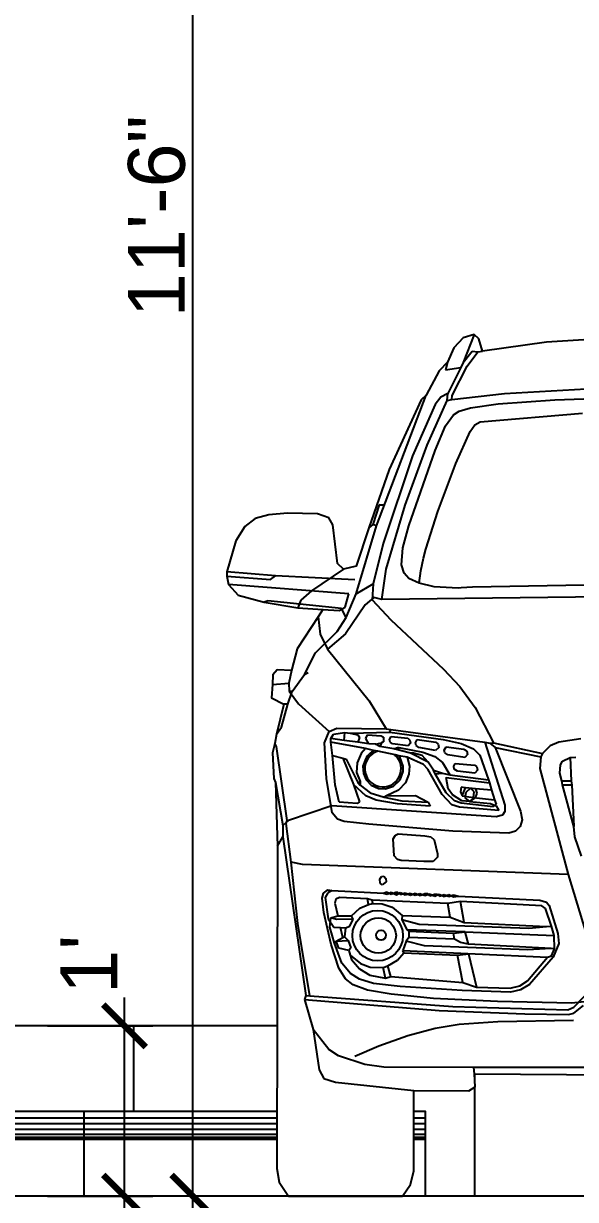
# Model space of a CAD drawing. Header units: inches. Extents: x 7915 to 10666, y -851 to 1175.
# Drawn here: x 9568.7 to 9607.5, y 676.5 to 759.3 of the extents above; entities that cross this region are included whole.
import ezdxf

# ---------------------------------------------------------------- set-up
doc = ezdxf.new("R2010")
doc.units = ezdxf.units.IN
doc.header["$LTSCALE"] = 10
doc.header["$MEASUREMENT"] = 0
doc.linetypes.add('HIDDEN', pattern=[9.525, 6.35, -3.175])
for name, color, linetype in [('CAR1', 250, 'Continuous'), ('DIM DET', 2, 'Continuous'), ('FINISH', 2, 'Continuous'), ('KERB STONE', 6, 'Continuous'), ('STONE', 251, 'Continuous'), ('WALL', 4, 'Continuous')]:
    doc.layers.add(name, color=color, linetype=linetype)
doc.styles.add('1-2 INCH', font='arial.ttf', dxfattribs={"height": 4})
doc.dimstyles.new('1-2 INCH', dxfattribs={"dimtxt": 4, "dimasz": 3, "dimexe": 2, "dimexo": 0.5, "dimgap": 0.5, "dimtad": 1, "dimdec": 4, "dimzin": 0, "dimdsep": 46, "dimlunit": 4, "dimtxsty": '1-2 INCH', "dimblk": 'ARCHTICK', "dimcen": 2, "dimdle": 2, "dimclrd": 1, "dimclre": 8, "dimclrt": 3, "dimadec": 3, "dimazin": 0, "dimtfac": 1, "dimtdec": 4, "dimtofl": 0, "dimtmove": 2, "dimatfit": 3, "dimldrblk": 'AERO', "dimfxl": 0, "dimtolj": 1, "dimtzin": 0, "dimarcsym": 0})

# ---------------------------------------------------------------- blocks, each defined once
blk = doc.blocks.new('A$C5243171d')
at = {"color": 3}
blk.add_wipeout([(24, 6), (24, 0), (0, 0), (0, 6)], dxfattribs=at).dxf.layer = 'KERB STONE'
at = {"layer": 'KERB STONE', "color": 250}
for p, q in [((24, 5.493), (0, 5.493)), ((24, 5.109), (0, 5.109)), ((24, 4.703), (0, 4.703)), ((24, 4.351), (0, 4.351)), ((24, 4.143), (0, 4.143))]:
    blk.add_line(p, q, dxfattribs=at)
at = {"layer": 'KERB STONE', "color": 1}
blk.add_line((24, 4), (0, 4), dxfattribs=at)
at = {"layer": 'KERB STONE', "color": 3}
blk.add_lwpolyline([(0, 6), (24, 6), (24, 0), (0, 0)], close=True, dxfattribs=at)
blk = doc.blocks.new('*U283')
at = {"layer": 'KERB STONE'}
for p in [(-48, -3), (24, -3)]:
    blk.add_blockref('A$C5243171d', p, dxfattribs=at)
blk = doc.blocks.new('*U284')
at = {"layer": 'KERB STONE', "color": 0, "linetype": 'ByBlock', "lineweight": -2}
blk.add_blockref('*U283', (1344, 0), dxfattribs=at)
blk.add_blockref('*U283', (1440, 0), dxfattribs=at)
blk = doc.blocks.new('A$C05ee71f7')
blk.add_wipeout([(57.797, 59.508), (58.053, 60.35), (58.439, 60.671), (59.152, 60.45), (59.737, 59.908), (60.293, 58.71), (60.878, 58.096), (61.791, 56.427), (62.119, 56.099), (64.116, 51.777), (64.116, 51.777), (66.112, 46.528), (66.74, 44.232), (67.311, 44.189), (67.999, 44.386), (68.594, 47.127), (68.994, 47.784), (69.607, 48.069), (72.103, 48.097), (73.587, 47.912), (74.514, 47.598), (75.213, 47.142), (75.869, 46.3), (75.869, 46.3), (76.445, 43.95), (76.382, 43.162), (75.798, 42.392), (74.785, 42.05), (74.542, 41.921), (74.271, 41.878), (73.701, 41.864), (69.037, 41.336), (70.862, 38.555), (71.268, 37.056), (72.175, 37.086), (72.488, 36.915), (72.588, 36.044), (72.66, 35.089), (71.804, 34.675), (72.331, 32.521), (72.474, 31.822), (72.488, 29.512), (72.574, 26.459), (72.331, 24.748), (72.389, 1.797), (72.16, 0.827), (71.59, 0), (63.545, 0), (62.96, 0.884), (62.746, 1.954), (62.746, 7.474), (58.781, 7.431), (58.324, 7.702), (58.318, 8.615), (17.43, 8.615), (17.473, 7.702), (17.031, 7.431), (13.151, 7.46), (13.151, 1.797), (12.923, 0.827), (12.352, 0), (4.322, 0), (3.68, 0.998), (3.509, 1.968), (3.552, 24.662), (3.409, 29.141), (3.409, 29.141), (3.295, 29.426), (3.195, 31.223), (3.366, 31.879), (3.48, 32.536), (3.994, 34.647), (3.138, 35.103), (3.209, 36.044), (3.224, 36.715), (3.537, 37.071), (4.536, 37.029), (4.935, 38.541), (6.419, 40.794), (6.747, 41.308), (4.992, 41.436), (2.61, 41.836), (0.785, 42.321), (0.1, 43.062), (0, 43.661), (0, 43.961), (0.628, 46.143), (1.269, 47.156), (1.983, 47.712), (2.953, 47.983), (4.251, 48.097), (6.362, 48.04), (7.16, 47.769), (7.446, 47.27), (7.774, 44.546), (8.202, 44.161), (9.1, 44.36), (9.985, 47.07), (11.425, 51.164), (13.665, 56.071), (14.021, 56.413), (14.934, 58.11), (15.519, 58.724), (15.961, 59.737), (16.632, 60.435), (17.402, 60.664), (17.73, 60.378), (17.987, 59.508), (22.494, 60.136), (31.466, 60.692), (45.387, 60.721), (53.332, 60.136)]).dxf.layer = 'CAR1'
at = {"layer": 'CAR1'}
for p, q in [((17.402, 60.664), (16.617, 58.71)), ((16.617, 58.71), (17.259, 59.494)), ((16.903, 58.439), (17.644, 59.451)), ((17.259, 59.494), (17.644, 59.451)), ((17.644, 59.451), (17.987, 59.508)), ((15.519, 58.724), (15.391, 58.182)), ((15.391, 58.182), (16.46, 58.353)), ((16.46, 58.353), (15.547, 56.527)), ((15.847, 56.385), (16.903, 58.439)), ((16.617, 58.71), (16.46, 58.353)), ((10.527, 47.199), (14.021, 56.413)), ((15.547, 56.527), (15.063, 56.256)), ((15.505, 56.028), (15.547, 56.527)), ((15.833, 56.099), (19.541, 56.527)), ((15.833, 56.099), (15.847, 56.385)), ((19.541, 56.527), (26.103, 56.898)), ((23.079, 56.071), (32.493, 56.427)), ((14.663, 55.743), (13.051, 52.134)), ((14.093, 52.876), (15.505, 56.028)), ((15.063, 56.256), (14.663, 55.743)), ((15.505, 56.028), (15.833, 56.099)), ((16.332, 55.272), (17.145, 55.514)), ((17.145, 55.514), (19.085, 55.786)), ((19.085, 55.786), (23.079, 56.071)), ((15.376, 54.245), (15.947, 55.03)), ((15.947, 55.03), (16.332, 55.272)), ((17.83, 54.516), (25.019, 55.144)), ((14.649, 52.505), (15.376, 54.245)), ((16.104, 51.592), (17.116, 53.846)), ((17.116, 53.846), (17.445, 54.316)), ((17.445, 54.316), (17.83, 54.516)), ((12.552, 48.668), (14.093, 52.876)), ((12.809, 47.213), (14.649, 52.505)), ((13.051, 52.134), (10.997, 45.958)), ((14.834, 48.211), (16.104, 51.592)), ((10.712, 48.682), (10.256, 47.299)), ((10.712, 48.682), (10.99, 48.668)), ((10.99, 48.668), (10.712, 48.682)), ((11.211, 44.161), (12.552, 48.668)), ((13.993, 45.558), (14.834, 48.211)), ((9.086, 42.406), (10.527, 47.199)), ((10.256, 47.299), (9.985, 47.07)), ((10.527, 47.199), (10.256, 47.299)), ((12.381, 45.644), (12.809, 47.213)), ((10.997, 45.958), (10.298, 43.119)), ((12.281, 44.46), (12.381, 45.644)), ((13.822, 44.917), (13.993, 45.558)), ((13.636, 44.032), (13.822, 44.917)), ((3.409, 43.676), (0, 43.961)), ((8.202, 44.161), (5.941, 42.634)), ((10.898, 42.021), (11.211, 44.161)), ((12.467, 43.861), (12.281, 44.46)), ((13.522, 43.162), (13.636, 44.032)), ((0, 43.661), (3.067, 43.419)), ((8.573, 42.406), (0.1, 43.062)), ((3.067, 43.419), (3.409, 43.676)), ((9, 43.405), (3.409, 43.676)), ((9.086, 42.406), (10.298, 43.119)), ((10.298, 43.119), (10.213, 41.992)), ((12.809, 43.504), (12.467, 43.861)), ((13.522, 43.162), (12.809, 43.504)), ((14.592, 42.905), (13.522, 43.162)), ((30.011, 43.119), (17.273, 42.877)), ((5.941, 42.634), (5.206, 41.964)), ((8.316, 41.479), (8.573, 42.406)), ((8.387, 40.752), (9.086, 42.406)), ((38.812, 42.349), (10.898, 42.021)), ((16.261, 42.82), (14.592, 42.905)), ((16.475, 42.834), (16.261, 42.82)), ((17.273, 42.877), (16.475, 42.834)), ((2.896, 41.921), (2.61, 41.836)), ((8.059, 41.379), (2.873, 41.921)), ((5.206, 41.964), (4.992, 41.436)), ((7.902, 41.236), (8.316, 41.479)), ((9.728, 41.636), (8.344, 39.61)), ((10.327, 42.164), (9.728, 41.636)), ((10.213, 41.992), (11.525, 40.58)), ((10.898, 42.021), (10.327, 42.164)), ((6.419, 40.794), (6.561, 39.582)), ((6.747, 41.308), (7.902, 41.236)), ((7.759, 39.767), (8.387, 40.752)), ((8.387, 40.752), (8.059, 41.379)), ((11.525, 40.58), (15.248, 37.114)), ((6.233, 38.27), (7.759, 39.767)), ((6.561, 39.582), (7.075, 38.512)), ((8.344, 39.61), (7.075, 38.512)), ((5.463, 36.729), (6.233, 38.27)), ((7.075, 38.512), (9.999, 34.889)), ((4.536, 37.029), (4.365, 36.116)), ((4.579, 35.545), (5.463, 36.729)), ((5.463, 36.729), (5.705, 36.886)), ((15.248, 37.114), (16.389, 35.888)), ((3.209, 36.044), (4.365, 36.116)), ((4.365, 36.116), (4.379, 35.574)), ((16.389, 35.888), (17.459, 34.418)), ((4.279, 34.647), (4.579, 35.545)), ((4.379, 35.574), (5.035, 34.661)), ((4.579, 35.545), (4.379, 35.574)), ((9.999, 34.889), (11.197, 32.921)), ((3.837, 33.021), (4.279, 34.647)), ((4.279, 34.647), (3.994, 34.647)), ((5.035, 34.661), (7.203, 32.721)), ((17.459, 34.418), (18.757, 31.922)), ((3.48, 32.536), (3.837, 33.021)), ((6.875, 31.922), (7.203, 32.721)), ((7.203, 32.721), (7.745, 32.964)), ((7.303, 32.222), (7.503, 32.536)), ((7.503, 32.536), (8.287, 32.664)), ((7.745, 32.964), (11.197, 32.921)), ((8.244, 32.079), (8.287, 32.664)), ((8.287, 32.664), (8.672, 32.607)), ((8.672, 32.607), (11.468, 32.678)), ((8.672, 32.607), (9.214, 32.493)), ((9.214, 32.493), (9.328, 32.307)), ((9.328, 32.307), (9.214, 31.965)), ((9.771, 32.236), (9.899, 32.479)), ((9.899, 32.479), (10.855, 32.421)), ((10.855, 32.421), (11.012, 32.322)), ((11.012, 32.322), (11.012, 32.008)), ((11.197, 32.921), (11.539, 32.864)), ((11.44, 32.15), (11.568, 32.379)), ((11.468, 32.678), (11.539, 32.864)), ((11.468, 32.678), (15.219, 32.165)), ((11.539, 32.864), (18.158, 31.965)), ((11.568, 32.379), (12.738, 32.25)), ((3.495, 31.666), (3.366, 31.879)), ((4.236, 26.459), (3.495, 31.666)), ((7.003, 29.426), (6.875, 31.922)), ((8.244, 32.079), (7.303, 32.222)), ((7.303, 31.965), (7.303, 32.222)), ((9.756, 31.523), (7.303, 31.965)), ((7.417, 31.038), (7.303, 31.965)), ((9.214, 31.965), (8.244, 32.079)), ((9.985, 31.851), (9.214, 31.965)), ((9.756, 31.523), (9.457, 31.181)), ((10.313, 31.395), (9.756, 31.523)), ((9.985, 31.851), (9.771, 32.236)), ((10.455, 31.822), (9.985, 31.851)), ((10.455, 31.822), (10.883, 31.937)), ((10.769, 31.666), (10.455, 31.822)), ((10.883, 31.937), (10.769, 31.666)), ((11.739, 31.509), (10.769, 31.666)), ((11.012, 32.008), (10.883, 31.937)), ((11.482, 31.979), (11.44, 32.15)), ((11.639, 31.851), (11.482, 31.979)), ((12.752, 31.708), (11.639, 31.851)), ((11.739, 31.509), (12.01, 31.608)), ((12.909, 31.195), (11.739, 31.509)), ((12.01, 31.608), (12.096, 31.608)), ((12.046, 31.402), (12.01, 31.608)), ((12.096, 31.608), (12.046, 31.402)), ((12.096, 31.608), (13.793, 31.28)), ((12.738, 32.25), (12.88, 32.122)), ((12.909, 31.894), (12.752, 31.708)), ((12.88, 32.122), (12.909, 31.894)), ((13.265, 31.922), (13.394, 32.15)), ((13.308, 31.737), (13.265, 31.922)), ((13.494, 31.594), (13.308, 31.737)), ((13.394, 32.15), (14.692, 31.965)), ((14.677, 31.395), (13.494, 31.594)), ((14.906, 31.594), (14.677, 31.395)), ((14.692, 31.965), (14.863, 31.837)), ((14.863, 31.837), (14.906, 31.594)), ((15.219, 32.165), (16.489, 31.879)), ((15.291, 31.409), (15.419, 31.637)), ((15.419, 31.637), (16.66, 31.48)), ((16.489, 31.879), (17.345, 31.494)), ((16.66, 31.48), (16.874, 31.352)), ((17.345, 31.494), (17.801, 31.052)), ((18.158, 31.965), (18.5, 31.894)), ((18.158, 31.965), (19.556, 27.543)), ((18.5, 31.894), (18.757, 31.922)), ((18.5, 31.894), (18.871, 31.608)), ((18.757, 31.922), (22.209, 31.181)), ((18.871, 31.608), (20.668, 27.115)), ((18.871, 31.608), (22.08, 30.938)), ((22.751, 31.708), (22.209, 31.181)), ((23.364, 31.979), (22.751, 31.708)), ((24.904, 32.208), (23.364, 31.979)), ((7.417, 31.038), (8.145, 30.838)), ((7.617, 28.97), (7.417, 31.038)), ((8.145, 30.838), (8.401, 30.767)), ((8.145, 30.838), (8.915, 28.998)), ((8.401, 30.767), (9.2, 29.141)), ((9.457, 31.181), (9.157, 30.51)), ((9.771, 30.824), (9.571, 30.282)), ((9.799, 30.881), (9.771, 30.824)), ((9.771, 30.824), (9.913, 30.781)), ((9.828, 30.924), (9.799, 30.881)), ((9.799, 30.881), (9.942, 30.824)), ((9.871, 30.981), (9.828, 30.924)), ((9.828, 30.924), (9.97, 30.867)), ((10.113, 31.223), (9.871, 30.981)), ((9.999, 30.91), (9.871, 30.981)), ((10.17, 31.266), (10.113, 31.223)), ((10.17, 31.081), (10.113, 31.223)), ((10.213, 31.295), (10.17, 31.266)), ((10.227, 31.123), (10.17, 31.266)), ((10.256, 31.323), (10.213, 31.295)), ((10.256, 31.152), (10.213, 31.295)), ((10.313, 31.395), (10.256, 31.323)), ((10.298, 31.181), (10.256, 31.323)), ((10.612, 31.337), (10.313, 31.395)), ((11.839, 31.081), (10.612, 31.337)), ((12.096, 31.009), (11.839, 31.081)), ((12.024, 30.824), (12.181, 30.867)), ((12.181, 30.867), (12.096, 31.009)), ((12.68, 30.91), (12.096, 31.009)), ((12.395, 30.282), (12.181, 30.867)), ((12.68, 30.91), (12.837, 30.282)), ((13.822, 30.396), (12.68, 30.91)), ((13.137, 31.202), (12.909, 31.195)), ((14.164, 30.567), (12.909, 31.195)), ((13.108, 31.088), (13.137, 31.202)), ((13.165, 31.138), (13.108, 31.088)), ((13.75, 31.024), (13.137, 31.202)), ((13.137, 31.202), (13.165, 31.138)), ((14.164, 30.567), (13.75, 31.024)), ((13.793, 31.28), (14.62, 30.967)), ((14.62, 30.967), (15.177, 30.539)), ((15.334, 31.223), (15.291, 31.409)), ((15.533, 31.081), (15.334, 31.223)), ((16.746, 30.895), (15.533, 31.081)), ((16.917, 31.109), (16.746, 30.895)), ((16.874, 31.352), (16.917, 31.109)), ((17.801, 31.052), (18.4, 29.312)), ((22.08, 30.938), (22.023, 30.125)), ((22.209, 31.181), (22.08, 30.938)), ((23.464, 30.382), (23.621, 30.639)), ((23.621, 30.639), (24.149, 30.895)), ((24.149, 30.895), (24.562, 30.924)), ((24.149, 30.895), (24.234, 29.241)), ((9.157, 30.51), (9.129, 29.84)), ((9.129, 29.84), (9.386, 29.198)), ((9.571, 30.282), (9.599, 29.768)), ((12.181, 29.326), (12.395, 29.911)), ((12.395, 29.911), (12.395, 30.282)), ((12.837, 30.282), (12.809, 29.726)), ((14.135, 30.082), (13.822, 30.396)), ((15.148, 28.299), (14.135, 30.082)), ((14.535, 29.997), (14.164, 30.567)), ((14.663, 29.754), (14.535, 29.997)), ((14.535, 29.997), (15.162, 29.783)), ((15.177, 30.539), (15.676, 29.683)), ((15.961, 30.282), (16.061, 30.467)), ((15.99, 30.082), (15.961, 30.282)), ((16.218, 29.925), (15.99, 30.082)), ((16.061, 30.467), (17.445, 30.353)), ((17.445, 29.783), (16.218, 29.925)), ((17.445, 30.353), (17.587, 30.225)), ((17.63, 30.011), (17.445, 29.783)), ((17.587, 30.225), (17.63, 30.011)), ((22.023, 30.125), (24.02, 22.651)), ((23.435, 29.797), (23.464, 30.382)), ((3.409, 29.141), (3.923, 26.117)), ((7.403, 26.987), (7.003, 29.426)), ((8.915, 28.998), (9.328, 27.772)), ((9.785, 28.185), (8.915, 28.998)), ((9.2, 29.141), (9.386, 29.198)), ((9.2, 29.141), (9.371, 28.955)), ((9.386, 29.198), (9.371, 28.955)), ((9.599, 29.768), (9.799, 29.312)), ((9.785, 29.348), (9.913, 29.398)), ((9.871, 29.326), (9.785, 29.348)), ((9.799, 29.312), (10.156, 28.941)), ((9.913, 29.398), (9.871, 29.326)), ((11.711, 28.87), (12.181, 29.326)), ((12.566, 29.112), (12.067, 28.585)), ((12.809, 29.726), (12.566, 29.112)), ((14.663, 29.754), (15.162, 29.783)), ((15.419, 28.399), (14.663, 29.754)), ((15.162, 29.783), (15.676, 29.683)), ((15.576, 28.684), (15.433, 29.483)), ((15.433, 29.483), (18.472, 29.112)), ((15.676, 29.683), (18.4, 29.312)), ((18.4, 29.312), (18.472, 29.112)), ((18.472, 29.112), (18.614, 28.585)), ((23.564, 29.241), (23.435, 29.797)), ((23.564, 29.241), (24.234, 29.241)), ((23.621, 28.97), (23.564, 29.241)), ((24.234, 29.241), (24.263, 28.97)), ((7.902, 27.743), (7.617, 28.97)), ((9.371, 28.955), (10.07, 28.413)), ((10.512, 27.886), (9.785, 28.185)), ((10.07, 28.413), (11.054, 28.1)), ((10.156, 28.941), (10.655, 28.713)), ((10.655, 28.713), (11.154, 28.684)), ((11.226, 28.185), (11.054, 28.1)), ((11.154, 28.684), (11.711, 28.87)), ((12.067, 28.585), (11.226, 28.185)), ((11.226, 28.185), (13.28, 28.214)), ((13.28, 28.214), (14.164, 27.757)), ((15.833, 27.558), (15.148, 28.299)), ((16.018, 27.843), (15.419, 28.399)), ((15.876, 28.256), (15.576, 28.684)), ((16.532, 27.843), (15.876, 28.256)), ((16.489, 28.798), (16.432, 28.47)), ((16.432, 28.47), (16.546, 28.185)), ((16.788, 28.756), (16.489, 28.798)), ((16.546, 28.185), (16.788, 28.756)), ((16.546, 28.185), (17.359, 28.085)), ((16.803, 28.428), (16.746, 28.043)), ((17.487, 28.699), (16.788, 28.756)), ((17.145, 28.727), (16.803, 28.428)), ((17.388, 28.47), (17.145, 28.727)), ((17.359, 28.085), (17.388, 28.47)), ((17.587, 28.371), (17.473, 28.05)), ((18.614, 28.585), (17.487, 28.699)), ((17.487, 28.699), (17.587, 28.371)), ((18.614, 28.585), (18.828, 27.914)), ((23.621, 28.97), (24.263, 28.97)), ((24.405, 26.031), (23.621, 28.97)), ((24.263, 28.97), (24.405, 26.031)), ((7.374, 27.486), (4.336, 26.459)), ((18.942, 26.716), (7.374, 27.486)), ((9.157, 27.657), (7.902, 27.743)), ((9.328, 27.772), (9.157, 27.657)), ((11.996, 27.629), (10.512, 27.886)), ((11.054, 28.1), (12.31, 27.843)), ((14.292, 27.472), (11.996, 27.629)), ((12.31, 27.843), (14.164, 27.757)), ((14.164, 27.757), (14.292, 27.472)), ((16.375, 27.386), (15.833, 27.558)), ((16.489, 27.672), (16.018, 27.843)), ((19.128, 27.158), (16.375, 27.386)), ((18.728, 27.415), (16.489, 27.672)), ((17.067, 27.807), (16.532, 27.843)), ((16.746, 28.043), (17.067, 27.807)), ((17.473, 28.05), (17.067, 27.807)), ((17.067, 27.807), (18.543, 27.657)), ((17.359, 28.085), (18.828, 27.914)), ((18.543, 27.657), (18.942, 27.486)), ((18.942, 27.6), (18.728, 27.415)), ((18.828, 27.914), (18.942, 27.6)), ((18.942, 27.486), (19.128, 27.158)), ((19.556, 27.543), (19.556, 27.087)), ((7.788, 26.559), (7.403, 26.987)), ((8.244, 26.388), (7.788, 26.559)), ((19.384, 26.844), (18.942, 26.716)), ((19.556, 27.087), (19.384, 26.844)), ((20.768, 26.502), (20.625, 26.031)), ((20.668, 27.115), (20.768, 26.502)), ((4.336, 26.459), (3.923, 26.117)), ((3.923, 26.117), (3.923, 25.318)), ((4.179, 26.245), (4.236, 26.459)), ((4.522, 23.535), (4.179, 26.245)), ((9.985, 26.202), (8.244, 26.388)), ((15.89, 25.718), (9.985, 26.202)), ((19.841, 25.575), (15.89, 25.718)), ((20.297, 25.703), (19.841, 25.575)), ((20.625, 26.031), (20.297, 25.703)), ((24.491, 25.304), (24.405, 26.031)), ((3.552, 24.662), (3.923, 25.318)), ((3.923, 25.318), (5.563, 14.135)), ((11.696, 25.161), (11.853, 25.432)), ((11.768, 23.963), (11.696, 25.161)), ((11.853, 25.432), (12.053, 25.518)), ((12.053, 25.518), (13.921, 25.389)), ((13.921, 25.389), (14.349, 25.304)), ((14.349, 25.304), (14.592, 25.104)), ((14.592, 25.104), (14.806, 24.12)), ((24.947, 23.949), (24.491, 25.304)), ((14.806, 24.12), (14.82, 23.878)), ((5.32, 23.35), (4.522, 23.535)), ((4.992, 19.213), (4.522, 23.535)), ((24.02, 22.651), (5.32, 23.35)), ((11.996, 23.706), (11.768, 23.963)), ((12.253, 23.635), (11.996, 23.706)), ((13.85, 23.564), (12.253, 23.635)), ((14.52, 23.564), (13.85, 23.564)), ((14.82, 23.878), (14.52, 23.564)), ((10.755, 22.337), (10.883, 22.522)), ((10.883, 22.522), (11.04, 22.537)), ((11.04, 22.537), (11.183, 22.38)), ((11.183, 22.38), (11.197, 22.137)), ((24.02, 22.651), (25.447, 17.944)), ((6.79, 21.339), (7.103, 21.567)), ((7.103, 21.567), (7.389, 21.524)), ((10.783, 22.052), (10.755, 22.337)), ((10.926, 21.923), (10.783, 22.052)), ((11.197, 22.137), (10.926, 21.923)), ((6.704, 20.996), (6.79, 21.339)), ((6.818, 19.984), (6.704, 20.996)), ((7.089, 21.367), (6.904, 21.039)), ((6.904, 21.039), (7.118, 19.527)), ((7.389, 21.524), (7.089, 21.367)), ((7.389, 21.524), (11.026, 21.353)), ((7.674, 20.925), (7.603, 20.64)), ((7.916, 21.039), (7.674, 20.925)), ((9.899, 20.953), (7.916, 21.039)), ((9.97, 20.554), (9.899, 20.953)), ((10.213, 20.839), (9.899, 20.953)), ((10.256, 20.611), (10.213, 20.839)), ((15.547, 20.611), (10.213, 20.839)), ((11.026, 21.353), (11.24, 21.424)), ((11.026, 21.353), (11.268, 21.282)), ((11.24, 21.424), (11.568, 21.267)), ((11.268, 21.282), (11.568, 21.41)), ((11.568, 21.267), (11.924, 21.424)), ((11.568, 21.267), (11.568, 21.41)), ((11.568, 21.41), (11.924, 21.224)), ((11.924, 21.424), (12.21, 21.239)), ((11.924, 21.224), (11.924, 21.424)), ((11.924, 21.224), (12.21, 21.381)), ((12.21, 21.381), (12.552, 21.224)), ((12.21, 21.239), (12.538, 21.367)), ((12.538, 21.367), (12.909, 21.21)), ((12.552, 21.224), (12.894, 21.353)), ((12.894, 21.353), (13.251, 21.196)), ((12.909, 21.21), (13.237, 21.339)), ((13.237, 21.339), (13.593, 21.182)), ((13.251, 21.196), (13.579, 21.324)), ((13.579, 21.324), (13.936, 21.167)), ((13.593, 21.182), (13.921, 21.31)), ((13.921, 21.31), (14.135, 21.31)), ((13.936, 21.167), (14.264, 21.296)), ((14.135, 21.31), (14.278, 21.153)), ((14.264, 21.296), (14.62, 21.139)), ((14.278, 21.153), (14.606, 21.282)), ((14.606, 21.282), (14.82, 21.282)), ((14.62, 21.139), (14.934, 21.267)), ((14.82, 21.282), (14.948, 21.125)), ((14.934, 21.267), (15.291, 21.11)), ((14.948, 21.125), (15.276, 21.253)), ((15.276, 21.253), (15.619, 21.096)), ((15.291, 21.11), (15.605, 21.239)), ((16.432, 20.754), (15.547, 20.611)), ((15.605, 21.239), (15.947, 21.082)), ((15.619, 21.096), (15.933, 21.224)), ((15.933, 21.224), (16.289, 21.139)), ((15.947, 21.082), (16.289, 21.139)), ((16.289, 21.139), (22.023, 20.854)), ((16.703, 19.285), (16.432, 20.754)), ((22.166, 20.44), (16.432, 20.754)), ((22.023, 20.854), (22.48, 20.711)), ((22.48, 20.711), (22.679, 20.468)), ((7.332, 17.73), (6.818, 19.984)), ((7.603, 20.64), (7.802, 19.755)), ((8.772, 19.755), (9.343, 20.283)), ((9.343, 20.283), (9.97, 20.554)), ((9.97, 20.554), (10.256, 20.611)), ((10.256, 20.611), (10.926, 20.597)), ((10.926, 20.597), (11.625, 20.354)), ((11.625, 20.354), (12.324, 19.77)), ((15.719, 19.641), (15.547, 20.611)), ((22.423, 20.255), (22.166, 20.44)), ((22.851, 19.014), (22.423, 20.255)), ((22.679, 20.468), (23.278, 18.5)), ((5.834, 14.107), (4.992, 19.213)), ((7.118, 19.527), (7.517, 18.957)), ((7.246, 18.957), (7.303, 19.598)), ((7.303, 19.598), (7.802, 19.755)), ((7.702, 19.484), (7.303, 19.598)), ((8.886, 19.513), (7.702, 19.484)), ((7.802, 19.755), (8.772, 19.755)), ((8.644, 19.014), (8.886, 19.513)), ((8.886, 19.513), (8.772, 19.755)), ((12.324, 19.77), (12.31, 19.484)), ((12.31, 19.484), (13.536, 19.17)), ((12.31, 19.484), (12.666, 18.771)), ((12.324, 19.77), (15.719, 19.641)), ((13.536, 19.17), (21.253, 18.885)), ((15.719, 19.641), (16.703, 19.285)), ((16.703, 19.285), (22.48, 18.999)), ((7.56, 17.815), (7.246, 18.957)), ((7.517, 18.957), (7.988, 18.928)), ((7.681, 17.951), (8.159, 18.215)), ((7.988, 18.928), (8.344, 18.899)), ((8.159, 18.215), (7.988, 18.928)), ((8.159, 18.215), (8.273, 18.258)), ((8.344, 18.899), (8.273, 18.258)), ((8.273, 18.258), (8.53, 18.001)), ((8.344, 18.899), (8.644, 19.014)), ((12.809, 18.215), (12.623, 17.958)), ((12.666, 18.771), (12.795, 18.657)), ((16.76, 18.614), (12.666, 18.771)), ((12.795, 18.657), (15.947, 18.514)), ((12.795, 18.657), (12.809, 18.215)), ((16.004, 18.101), (12.809, 18.215)), ((15.947, 18.514), (16.76, 18.614)), ((16.004, 18.101), (15.947, 18.514)), ((16.76, 18.614), (23.036, 18.372)), ((16.988, 17.744), (16.76, 18.614)), ((21.253, 18.885), (22.48, 18.999)), ((22.48, 18.999), (22.851, 19.014)), ((23.036, 18.372), (22.851, 19.014)), ((23.05, 17.43), (23.036, 18.372)), ((23.278, 18.5), (23.364, 17.801)), ((7.874, 16.061), (7.332, 17.73)), ((7.56, 17.815), (7.681, 17.951)), ((8.088, 16.403), (7.56, 17.815)), ((7.681, 17.951), (8.53, 18.001)), ((7.874, 17.459), (7.681, 17.951)), ((8.587, 17.302), (7.874, 17.459)), ((8.53, 18.001), (8.715, 17.502)), ((8.715, 17.502), (8.587, 17.302)), ((12.623, 17.958), (12.381, 17.302)), ((13.893, 17.63), (12.623, 17.958)), ((21.167, 17.359), (13.893, 17.63)), ((16.432, 17.858), (16.004, 18.101)), ((16.988, 17.744), (16.432, 17.858)), ((22.808, 17.445), (16.988, 17.744)), ((22.808, 17.445), (21.167, 17.359)), ((23.05, 17.43), (22.808, 17.445)), ((22.836, 16.931), (23.05, 17.43)), ((23.364, 17.801), (22.965, 16.831)), ((8.587, 17.302), (8.672, 16.988)), ((8.672, 16.988), (8.772, 16.66)), ((8.672, 16.988), (9.4, 16.389)), ((8.772, 16.66), (9.328, 16.018)), ((11.325, 16.218), (11.996, 16.617)), ((11.996, 16.617), (12.452, 17.145)), ((12.381, 17.302), (22.565, 16.831)), ((12.452, 17.145), (12.381, 17.302)), ((12.452, 17.145), (16.218, 16.974)), ((16.218, 16.974), (17.01, 17.074)), ((16.603, 15.063), (16.218, 16.974)), ((17.01, 17.074), (17.573, 14.734)), ((21.153, 15.177), (22.565, 16.831)), ((22.965, 16.831), (21.282, 14.92)), ((22.565, 16.831), (22.836, 16.931)), ((22.965, 16.831), (22.836, 16.931)), ((8.344, 15.305), (7.874, 16.061)), ((8.687, 15.676), (8.088, 16.403)), ((9.328, 16.018), (10.056, 15.576)), ((9.4, 16.389), (10.084, 16.132)), ((10.084, 16.132), (10.997, 16.118)), ((10.997, 16.118), (11.325, 16.218)), ((11.154, 15.348), (10.997, 16.118)), ((11.539, 15.476), (11.325, 16.218)), ((8.886, 14.877), (8.344, 15.305)), ((9.328, 15.276), (8.687, 15.676)), ((10.313, 14.991), (9.328, 15.276)), ((10.056, 15.576), (11.154, 15.348)), ((12.196, 14.777), (10.313, 14.991)), ((11.154, 15.348), (11.539, 15.476)), ((11.539, 15.476), (16.603, 15.063)), ((16.603, 15.063), (17.573, 14.734)), ((20.611, 14.82), (21.153, 15.177)), ((21.282, 14.92), (20.668, 14.535)), ((5.563, 14.135), (5.449, 13.85)), ((5.563, 14.135), (5.834, 14.107)), ((5.834, 14.107), (15.89, 13.351)), ((9.899, 14.506), (8.886, 14.877)), ((11.554, 14.221), (9.899, 14.506)), ((14.535, 13.936), (11.554, 14.221)), ((16.56, 14.478), (12.196, 14.777)), ((19.955, 14.378), (16.56, 14.478)), ((17.573, 14.734), (19.941, 14.663)), ((19.941, 14.663), (20.611, 14.82)), ((20.668, 14.535), (19.955, 14.378)), ((24.405, 13.308), (25.789, 14.749)), ((5.449, 13.85), (14.934, 13.08)), ((5.449, 13.85), (6.062, 11.753)), ((19.028, 13.707), (14.535, 13.936)), ((15.89, 13.351), (23.992, 13.137)), ((24.263, 13.593), (19.028, 13.707)), ((23.992, 13.137), (24.405, 13.308)), ((25.147, 13.693), (24.263, 13.593)), ((24.405, 12.894), (25.09, 13.422)), ((14.934, 13.08), (20.968, 12.837)), ((20.968, 12.837), (24.034, 12.795)), ((24.034, 12.795), (24.405, 12.894)), ((7.175, 10.327), (6.062, 11.753)), ((6.062, 11.753), (6.49, 8.901)), ((12.738, 11.325), (14.649, 11.839)), ((14.649, 11.839), (16.346, 12.11)), ((16.346, 12.11), (19.071, 12.31)), ((19.071, 12.31), (24.377, 12.395)), ((10.684, 10.598), (12.738, 11.325)), ((7.845, 9.899), (7.175, 10.327)), ((9, 9.856), (10.684, 10.598)), ((9.714, 9.271), (7.845, 9.899)), ((11.04, 9.086), (9.714, 9.271)), ((6.49, 8.901), (6.818, 8.287)), ((6.818, 8.287), (7.631, 8.03)), ((17.373, 9.072), (11.04, 9.086)), ((58.424, 9.072), (17.373, 9.072)), ((17.43, 8.615), (17.373, 9.072)), ((7.631, 8.03), (13.151, 7.46))]:
    blk.add_line(p, q, dxfattribs=at)
blk.add_lwpolyline([(31.466, 60.692), (22.494, 60.136), (17.987, 59.508), (17.73, 60.378), (17.402, 60.664), (16.632, 60.435), (15.961, 59.737), (15.519, 58.724), (14.934, 58.11), (14.021, 56.413), (13.665, 56.071), (11.425, 51.164), (9.985, 47.07), (9.1, 44.36), (8.202, 44.161), (7.774, 44.546), (7.446, 47.27), (7.16, 47.769), (6.362, 48.04), (4.251, 48.097), (2.953, 47.983), (1.983, 47.712), (1.269, 47.156), (0.628, 46.143), (0, 43.961), (0, 43.661), (0.1, 43.062), (0.785, 42.321), (2.61, 41.836), (4.992, 41.436), (6.747, 41.308), (6.419, 40.794), (4.935, 38.541), (4.536, 37.029), (3.537, 37.071), (3.224, 36.715), (3.209, 36.044), (3.138, 35.103), (3.994, 34.647), (3.48, 32.536), (3.366, 31.879), (3.195, 31.223), (3.295, 29.426), (3.409, 29.141), (3.552, 24.662), (3.509, 1.968), (3.68, 0.998), (4.322, 0), (8.244, 0), (12.352, 0), (12.923, 0.827), (13.151, 1.797), (13.151, 7.46), (17.031, 7.431), (17.473, 7.702), (17.43, 8.615), (36.815, 8.473)], dxfattribs=at)
for centre, radius in [((10.603, 18.352, 576226.728), 1.777), ((10.653, 18.355, 576226.728), 1.245), ((10.842, 18.384, 576226.728), 0.349)]:
    blk.add_circle(centre, radius, dxfattribs=at)
blk.add_arc((10.979, 30.102, 576226.728), 1.279, 106.56015, 48.70117, dxfattribs=at)
blk = doc.blocks.new('_ArchTick')
at = {"color": 0, "const_width": 0.15}
blk.add_lwpolyline([(-0.5, -0.5), (0.5, 0.5)], dxfattribs=at)
blk = doc.blocks.new('*D290')
at = {"layer": 'Defpoints', "color": 0}
for p in [(9569.88, 688.694), (9575.81, 688.694), (9569.88, 676.694)]:
    blk.add_point(p, dxfattribs=at)
at = {"layer": 'DIM DET', "color": 1, "lineweight": -2}
blk.add_line((9575.81, 674.694), (9575.81, 690.694), dxfattribs=at)
at = {"layer": 'DIM DET', "color": 8, "linetype": 'HIDDEN', "lineweight": -2}
for p, q in [((9570.38, 688.694), (9577.81, 688.694)), ((9570.38, 676.694), (9577.81, 676.694))]:
    blk.add_line(p, q, dxfattribs=at)
at = {"layer": 'DIM DET', "color": 1, "lineweight": -2, "xscale": 3, "yscale": 3, "zscale": 3}
for p, rotation in [((9575.81, 688.694), 90), ((9575.81, 676.694), 270)]:
    blk.add_blockref('_ArchTick', p, dxfattribs=dict(at, rotation=rotation))
at = {"layer": 'DIM DET', "color": 3, "insert": (9573.302, 693.024), "char_height": 4, "attachment_point": 5, "rotation": 90, "style": '1-2 INCH'}
blk.add_mtext("\\A1;1'", dxfattribs=at)
blk = doc.blocks.new('AERO')
blk.add_line((0, 0), (-1, 0))
blk.add_lwpolyline([(-0.707, 0.707), (0, 0), (-0.707, -0.707)])
blk = doc.blocks.new('*D289')
at = {"layer": 'Defpoints', "color": 0}
for p in [(9580.622, 814.694), (9585.151, 814.694), (9585.151, 676.694)]:
    blk.add_point(p, dxfattribs=at)
at = {"layer": 'DIM DET', "color": 1, "lineweight": -2}
blk.add_line((9580.622, 674.694), (9580.622, 816.694), dxfattribs=at)
at = {"layer": 'DIM DET', "color": 8, "linetype": 'HIDDEN', "lineweight": -2}
for p, q in [((9584.651, 814.694), (9578.622, 814.694)), ((9584.651, 676.694), (9578.622, 676.694))]:
    blk.add_line(p, q, dxfattribs=at)
at = {"layer": 'DIM DET', "color": 1, "lineweight": -2, "xscale": 3, "yscale": 3, "zscale": 3}
for p, rotation in [((9580.622, 814.694), 90), ((9580.622, 676.694), 270)]:
    blk.add_blockref('_ArchTick', p, dxfattribs=dict(at, rotation=rotation))
at = {"layer": 'DIM DET', "color": 3, "insert": (9578.08, 745.694), "char_height": 4, "attachment_point": 5, "rotation": 90, "style": '1-2 INCH'}
blk.add_mtext('\\A1;11\'-6"', dxfattribs=at)

msp = doc.modelspace()

# ---------------------------------------------------------------- hatches: boundary and pattern name
at = {"layer": 'STONE'}
h = msp.add_hatch(dxfattribs=at)
h.set_pattern_fill('_USER', color=256, scale=12, angle=90, pattern_type=0)
h.set_pattern_definition([(90, (8124.46, 676.695), (-12, 7e-16), [])])
h.paths.add_polyline_path([(8124.45978, 688.69508), (9677.45978, 688.69508), (9677.45978, 676.69404), (8124.45978, 676.69404)])

# ---------------------------------------------------------------- linework, layer by layer
at = {"layer": 'FINISH', "color": 2}
msp.add_lwpolyline([(9677.45978, 676.69404), (9677.45978, 688.69404), (8124.45978, 688.69509), (8124.45978, 676.69509)], dxfattribs=at)

# ---------------------------------------------------------------- next in the draw order: block references
at = {"layer": 'KERB STONE'}
msp.add_blockref('*U284', (8180.95978, 679.69404), dxfattribs=at)

# ---------------------------------------------------------------- next in the draw order: block references
at = {"layer": 'WALL'}
msp.add_blockref('A$C05ee71f7', (9583.01822, 676.69404), dxfattribs=at)

# ---------------------------------------------------------------- next in the draw order: dimensions: what is measured, and where the dimension line sits
at = {"layer": 'DIM DET'}
dim = msp.add_linear_dim(base=(9575.81033, 688.69404), p1=(9569.87974, 676.69404), p2=(9569.87974, 688.69404), angle=90, dimstyle='1-2 INCH', dxfattribs=at)
dim.commit()
dim.dimension.update_dxf_attribs({"geometry": '*D290', "text_midpoint": (9573.30214, 693.0239), "dimtype": 160})

# ---------------------------------------------------------------- next in the draw order: linework, layer by layer
at = {"layer": 'WALL', "color": 7}
msp.add_line((9785.0461, 676.69404), (8071.02136, 676.69404), dxfattribs=at)

# ---------------------------------------------------------------- next in the draw order: dimensions: what is measured, and where the dimension line sits
at = {"layer": 'DIM DET'}
dim = msp.add_linear_dim(base=(9580.62195, 814.69404), p1=(9585.15094, 676.69404), p2=(9585.15094, 814.69404), angle=90, dimstyle='1-2 INCH', dxfattribs=at)
dim.commit()
dim.dimension.update_dxf_attribs({"geometry": '*D289', "text_midpoint": (9578.07966, 745.69404)})

doc.saveas('drawing.dxf')
